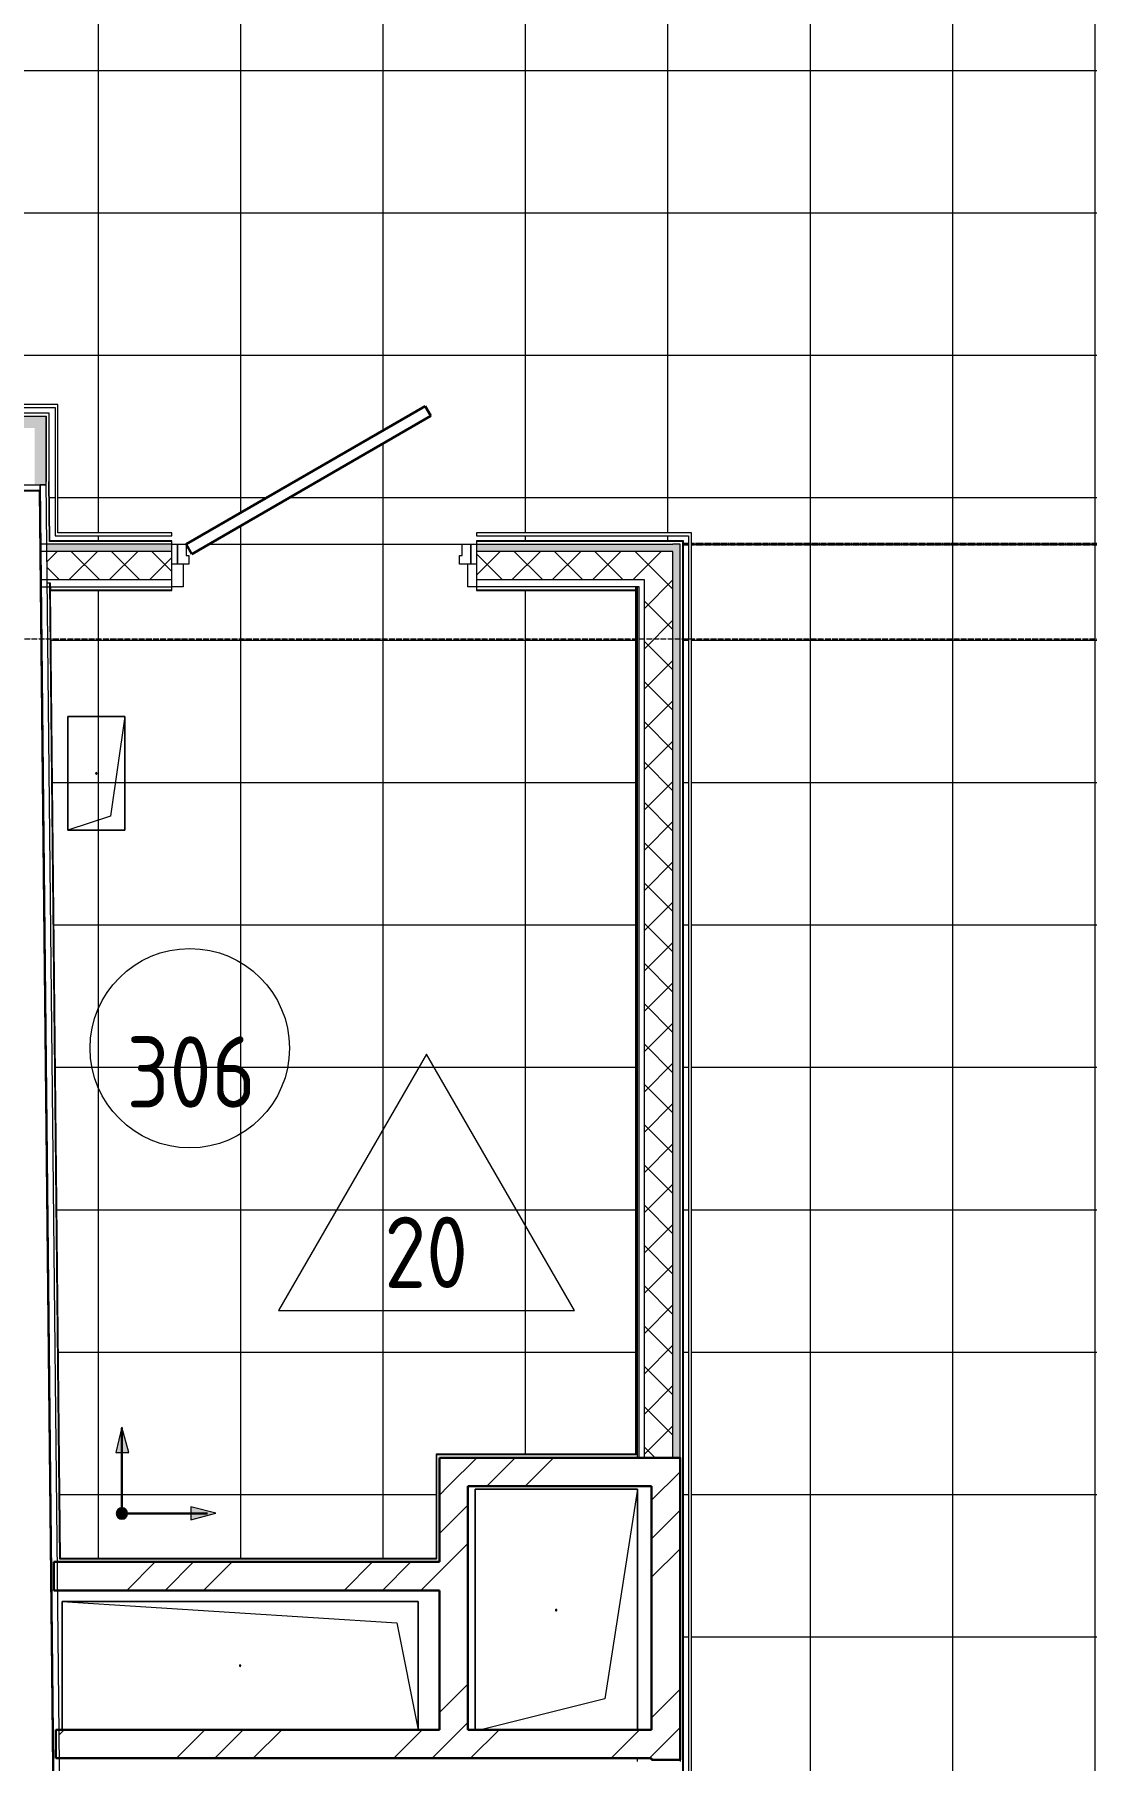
# Model space of a CAD drawing. Header units: millimetres. Extents: x -11798 to 72626, y -32713 to 44110.
# Drawn here: x 41898 to 45592, y 4357 to 10417 of the extents above; entities that cross this region are included whole.
import ezdxf

# ---------------------------------------------------------------- set-up
doc = ezdxf.new("R2010")
doc.units = ezdxf.units.MM
doc.linetypes.add('ADSK_Линия сетки', pattern=[25, 20, -2.5, 0, -2.5])
doc.linetypes.add('ADSK_Штриховая_ш3 п1_5', pattern=[4.5, 3, -1.5])
for name, color, linetype, lineweight in [('Двери', 7, 'Continuous', 9), ('Марки', 7, 'Continuous', 20), ('Марки помещений', 7, 'Continuous', 20), ('Обобщенные модели', 7, 'Continuous', 18), ('Оси', 7, 'Continuous', 9), ('Перекрытие', 7, 'Continuous', 18), ('Перекрытие штриховка', 7, 'Continuous', 18), ('Стены внутренние', 7, 'Continuous', 18), ('Стены несущие', 7, 'Continuous', 30), ('Стены отделка', 7, 'Continuous', 30), ('Стены штриховка', 7, 'Continuous', 9), ('Узлы', 7, 'Continuous', 18)]:
    doc.layers.add(name, color=color, linetype=linetype, lineweight=lineweight)
doc.layers.add('Линии', color=7, linetype='Continuous', lineweight=9, true_color=0x00a600)
doc.layers.add('Линии разделители', color=4, linetype='ADSK_Штриховая_ш3 п1_5', lineweight=40, true_color=0x00ffff)
doc.styles.add('GOST Common_2', font='GOST_Common.ttf', dxfattribs={"width": 0.9, "height": 250})
pattern_1 = [(45, (0, 0), (-70.71068, 70.71068), []), (135, (0, 0), (-70.71068, -70.71068), [])]
pattern_2 = [(45, (0, 0), (-381.661, 381.661), []), (45, (134.94, 0), (0, 763.322), []), (45, (-134.94, 0), (0, 763.322), [])]

# ---------------------------------------------------------------- blocks, each defined once
blk = doc.blocks.new('AC_Дверь_Однопольная_Стальная - 1000х2100Н Д35п-металлическая-7230609-План полов 3-го этажа')
at = {"layer": 'Двери', "lineweight": 30}
for p, q in [((-485, 75), (355, 560)), ((355, 560), (375, 525.4)), ((375, 525.4), (-465, 40.4)), ((-465, 40.4), (-485, 75))]:
    blk.add_line(p, q, dxfattribs=at)
at = {"layer": 'Двери'}
for p, q in [((-535, 75), (-515, 75)), ((-535, 5), (-535, 75)), ((-515, 75), (-485, 75)), ((-515, 5), (-515, 75)), ((-515, 75), (-515, 5)), ((-485, 75), (-485, 35)), ((485, 75), (515, 75)), ((485, 35), (485, 75)), ((515, 75), (515, 5)), ((515, 75), (535, 75)), ((515, 5), (515, 75)), ((535, 75), (535, 5)), ((-515, 5), (-535, 5)), ((-475, 5), (-515, 5)), ((-485, 35), (-475, 35)), ((-475, 35), (-475, 5)), ((475, 35), (485, 35)), ((475, 5), (475, 35)), ((515, 5), (475, 5)), ((535, 5), (515, 5))]:
    blk.add_line(p, q, dxfattribs=at)
blk = doc.blocks.new('GM_Отверстие прямоугольное _в плите_ - Отверстие-3479543-План полов 3-го этажа')
at = {"layer": 'Обобщенные модели'}
for p, q in [((-100, -200), (-100, 200)), ((-100, 200), (100, 200)), ((100, 200), (-100, 200)), ((-100, 200), (-100, -200)), ((-50, 150), (100, 200)), ((100, 200), (100, -200)), ((100, -200), (100, 200)), ((-100, -200), (-50, 150)), ((100, -200), (-100, -200)), ((-100, -200), (100, -200))]:
    blk.add_line(p, q, dxfattribs=at)
for start, end in [(360, 180), (180, 360), (60, 165), (300, 360), (195, 270)]:
    blk.add_arc((0, 0), 2.5, start, end, dxfattribs=at)
blk = doc.blocks.new('GM_Отверстие прямоугольное _в плите_ - Отверстие-7245768-План полов 3-го этажа')
at = {"layer": 'Обобщенные модели'}
for p, q in [((-285, -425), (-285, 420)), ((-285, 420), (-285, -425)), ((-171, 311), (265, 420)), ((285, 420), (285, -425)), ((285, -425), (285, 420)), ((-285, -425), (-171, 311)), ((285, -425), (-285, -425)), ((-285, -425), (285, -425))]:
    blk.add_line(p, q, dxfattribs=at)
for start, end in [(360, 180), (180, 360), (60, 165), (300, 360), (195, 270)]:
    blk.add_arc((0, 0), 2.5, start, end, dxfattribs=at)
blk = doc.blocks.new('GM_Отверстие прямоугольное _в плите_ - Отверстие-V58-План полов 3-го этажа')
at = {"layer": 'Обобщенные модели'}
for p, q in [((-285, -425), (-285, 420)), ((-285, 420), (-285, -425)), ((-171, 311), (265, 420)), ((285, 420), (285, -425)), ((285, -425), (285, 420)), ((-285, -425), (-171, 311)), ((285, -425), (-285, -425)), ((-285, -425), (285, -425))]:
    blk.add_line(p, q, dxfattribs=at)
for start, end in [(360, 180), (180, 360), (60, 165), (300, 360), (195, 270)]:
    blk.add_arc((0, 0), 2.5, start, end, dxfattribs=at)
blk = doc.blocks.new('GM_Отверстие прямоугольное _в плите_ - Отверстие-7259121-План полов 3-го этажа')
at = {"layer": 'Обобщенные модели'}
for p, q in [((-225, -625), (-225, 625)), ((-225, 625), (225, 625)), ((225, 625), (-225, 625)), ((-225, 625), (-225, -625)), ((-150, 550), (225, 625)), ((-225, -625), (-150, 550)), ((225, -625), (-225, -625)), ((-225, -625), (225, -625))]:
    blk.add_line(p, q, dxfattribs=at)
for start, end in [(360, 180), (180, 360), (60, 165), (300, 360), (195, 270)]:
    blk.add_arc((0, 0), 2.5, start, end, dxfattribs=at)
blk = doc.blocks.new('ADSK_Марка_Помещение_ОдноЗначение - Номер-159740-План полов 3-го этажа')
at = {"layer": 'Марки помещений'}
blk.add_circle((0, 0), 3.5, dxfattribs=at)
blk = doc.blocks.new('ADSK_Марка_ПерекрытиеПол - Экземпляр_Отделка пола-158379-План полов 3-го этажа')
at = {"layer": 'Марки', "color": 1, "true_color": 0xff0000}
for p, q in [((0, 9), (-5.196, 0)), ((5.196, 0), (0, 9)), ((-5.196, 0), (5.196, 0))]:
    blk.add_line(p, q, dxfattribs=at)

msp = doc.modelspace()

# ---------------------------------------------------------------- hatches: boundary and pattern name
at = {"layer": 'Перекрытие штриховка', "lineweight": 9, "true_color": 0x787878}
h = msp.add_hatch(dxfattribs=at)
h.set_pattern_fill('FP_17', color=8, style=0, pattern_type=2)
h.set_pattern_definition([(0, (2622.2, 40290.47), (0, 500), []), (90, (2622.2, 40290.47), (-500, 3e-14), [])])
h.paths.add_polyline_path([(47099.468, 8834.229), (47100.384, 8833.912), (47100.212, 8834.45)])
h.paths.add_polyline_path([(49007.096, 9646.429), (49007.096, 9644.429), (49009.096, 9644.429)])
h.paths.add_polyline_path([(21623.376, 12456.238), (21623.376, 12458.238), (21621.376, 12458.238), (21622.915, 12456.7)])
h.paths.add_polyline_path([(21611.376, 12379.027), (21611.376, 12468.238), (21604.376, 12468.238), (21604.376, 12379.027)])
h.paths.add_polyline_path([(44177, 8627.057), (44195, 8627.057), (44195, 8657.057), (43450, 8657.057), (43450, 8667.057), (44205, 8667.057), (44205, 8627.057), (47090.5, 8627.057), (47091.181, 8818.398), (47096.106, 8831.965), (47105.141, 8837.166), (47106.31, 8837.479), (47108.821, 8838.683), (47148.503, 8839.444), (47148.503, 8849.468), (47161.494, 8849.468), (47161.494, 8839.444), (47379.5, 8838.716), (47383.5, 8837.872), (47383.5, 8984.398), (47405.5, 8984.398), (47405.5, 9634.429), (47400.5, 9634.429), (47400.5, 9646.429), (48979.096, 9646.429), (48979.096, 9661.937), (48989.096, 9661.937), (48989.096, 9646.429), (49007.096, 9646.464), (49007.096, 9661.937), (49019.096, 9661.937), (49019.096, 9771.578), (48567.096, 10554.465), (48574.89, 10558.965), (48569.89, 10567.625), (48614.924, 10593.625), (48609.924, 10602.285), (48617.718, 10606.785), (49019.096, 9911.578), (49019.096, 10812.296), (48937.718, 10671.344), (48929.924, 10675.844), (48924.924, 10667.184), (48879.89, 10693.184), (48874.89, 10684.524), (48867.096, 10689.024), (49019.096, 10952.296), (49019.096, 11061.937), (49007.096, 11061.937), (49007.096, 12221.937), (48989.096, 12221.818), (48989.096, 11061.937), (48979.096, 11061.937), (48979.096, 12221.937), (48125.081, 12221.937), (48120.997, 12661.937), (46504.055, 12661.937), (46504.055, 12141.937), (44658.5, 12141.937), (44658.5, 12151.937), (46494.055, 12151.937), (46494.055, 12661.937), (46476.055, 12661.937), (46476.055, 12171.937), (46474.055, 12171.937), (46474.055, 12169.937), (44658.5, 12169.937), (44658.5, 12201.937), (42958.5, 12201.937), (42958.5, 12169.937), (41915, 12169.937), (41915.792, 12151.937), (42958.5, 12151.937), (42958.5, 12141.937), (41915, 12141.937), (41915, 12005.617), (41425, 12005.617), (41425, 12136.937), (39855, 12136.937), (39855, 12146.937), (41438, 12146.937), (41438, 12149.937), (39855, 12150.076), (39855, 12201.937), (38986.321, 12201.937), (39675.784, 11803.687), (39672.636, 11798.187), (39682.575, 11792.448), (39669.075, 11769.066), (39679.034, 11763.316), (39675.784, 11757.687), (38906.321, 12201.937), (38825, 12201.937), (38825, 12149.937), (37896.376, 12150.076), (37896.354, 12151.937), (37894.354, 12151.937), (37888.857, 12618.597), (33349.944, 12630.546), (33349.944, 12524.238), (35102.334, 12524.238), (35102.334, 12512.238), (33349.944, 12512.238), (33349.944, 12458.238), (33347.944, 12458.238), (33347.944, 12456.238), (32352.94, 12456.238), (32352.94, 12458.238), (32350.94, 12458.605), (32350.94, 12512.238), (27699.95, 12512.238), (27699.95, 12458.238), (27697.95, 12458.238), (27697.95, 12456.238), (26667.973, 12456.238), (26667.973, 12458.238), (26665.973, 12458.262), (26665.973, 12512.238), (22074.983, 12512.238), (22074.983, 12458.238), (22072.983, 12458.238), (22072.983, 12456.238), (21636.376, 12456.238), (21636.376, 12379.027), (21626.376, 12379.027), (21626.376, 12456.238), (21623.376, 12456.238), (21623.376, 12379.027), (21611.376, 12379.027), (21611.376, 12329.027), (21571.376, 12329.027), (21571.376, 11694.027), (21611.376, 11694.027), (21611.376, 11644.027), (21511.376, 11644.027), (21511.376, 9774.027), (21611.376, 9774.027), (21611.376, 9724.027), (21571.376, 9724.027), (21571.376, 8829.027), (21611.376, 8829.027), (21611.376, 8818.238), (25324, 8818.238), (25324, 8808.238), (21611.376, 8808.238), (21611.376, 8790.238), (25324, 8790.238), (25324, 8758.238), (25409.392, 8758.238), (25406.794, 8762.738), (26216.528, 9230.238), (26221.028, 9222.444), (26230.251, 9226.47), (26255.688, 9182.411), (26264.348, 9187.411), (26268.848, 9179.616), (25539, 8758.238), (26509, 8758.238), (26333.408, 8859.616), (26337.908, 8867.411), (26329.248, 8872.411), (26355.248, 8917.444), (26346.587, 8922.444), (26351.087, 8930.238), (26641.206, 8762.738), (26638.608, 8758.238), (26724, 8758.238), (26724, 8790.238), (33794, 8790.238), (33794, 8778.238), (33744, 8778.238), (33744, 8758.238), (33829.392, 8758.238), (33826.794, 8762.738), (34723.131, 9280.238), (34727.631, 9272.444), (34736.853, 9276.47), (34762.291, 9232.411), (34770.951, 9237.411), (34775.451, 9229.616), (33959, 8758.238), (35129, 8758.238), (34866.805, 8909.616), (34871.305, 8917.411), (34862.645, 8922.411), (34888.645, 8967.444), (34879.985, 8972.444), (34884.485, 8980.238), (35261.206, 8762.738), (35258.608, 8758.238), (35344, 8758.238), (35344, 8778.238), (35294, 8778.238), (35294, 8790.238), (40024.13, 8790.238), (40023.519, 8808.238), (35294, 8808.238), (35294, 8818.238), (40024.13, 8818.238), (40024.13, 9117.345), (41980.008, 9117.345), (41980.008, 8667.057), (42380, 8667.057), (42380, 8657.057), (41970.008, 8657.057), (41970.008, 9107.345), (40034.13, 9107.345), (40034.13, 8818.238), (40054.13, 8818.238), (40054.13, 9087.345), (41950.008, 9087.345), (41950.952, 8756.13), (41952.158, 8639.057), (42380, 8638.468), (42380, 8627.057), (42430, 8627.057), (43270.045, 9112.057), (43290.045, 9077.416), (42510, 8627.057), (43450, 8627.057), (43450, 8639.057), (44174.999, 8639.057), (44175, 8637.057), (44177, 8637.057)])
h.paths.add_polyline_path([(47411.5, 8627.057), (47422.5, 8627.057), (47422.5, 9634.429), (47417.5, 9633.441), (47417.5, 8984.398), (47411.5, 8984.398), (47411.5, 8632.738)])
h.paths.add_polyline_path([(41919.032, 8627.057), (41920.268, 8628.195), (41918.13, 8815.723), (41917.061, 8815.723), (41918.13, 8713.358)])
h.paths.add_polyline_path([(41950.178, 8637.057), (41952.158, 8639.057), (41950.158, 8639.057)])
h.paths.add_polyline_path([(35248.046, 8758.238), (35251, 8758.238), (35248.046, 8759.944), (35247.061, 8758.238)])
h.paths.add_polyline_path([(33837, 8758.238), (33840.939, 8758.238), (33839.954, 8759.944)])
h.paths.add_polyline_path([(26628.046, 8758.238), (26631, 8758.238), (26628.046, 8759.944), (26627.061, 8758.238)])
h.paths.add_polyline_path([(25420.939, 8758.238), (25419.954, 8759.944), (25417, 8758.238), (25419.954, 8758.238)])
h.paths.add_polyline_path([(40054.13, 8790.238), (40054.13, 8808.238), (40034.13, 8808.238), (40034.539, 8790.238)])
h.paths.add_polyline_path([(33100, 8808.238), (26724, 8808.238), (26724, 8818.238), (33794, 8818.238), (33794, 8808.238), (33110, 8808.238)])
h.paths.add_polyline_path([(47108.5, 8818.898), (47107.352, 8820.116), (47108.021, 8819.018)])
h.paths.add_polyline_path([(47382.5, 8818.904), (47383.5, 8819.779), (47382.5, 8819.105)])
h.paths.add_polyline_path([(41938.008, 8835.928), (41938.126, 8836.215), (41938.008, 8836.215)])
h.paths.add_polyline_path([(41938.008, 9075.345), (41940.008, 9077.345), (41938.008, 9077.345)])
h.paths.add_polyline_path([(40066.13, 9075.345), (40066.13, 9077.345), (40064.141, 9077.334)])
h.paths.add_polyline_path([(48429.025, 9674.429), (47402.5, 9674.429), (47403.443, 9684.429), (48979.096, 9684.429), (48979.096, 9674.429), (48607.096, 9674.429)])
h.paths.add_polyline_path([(41902, 12169.937), (41902, 12171.937), (41900, 12171.937), (41901.538, 12170.398)])
h.paths.add_polyline_path([(41850.751, 12015.617), (41905, 12015.617), (41905, 12169.937), (41902, 12169.937), (41902, 12020.617), (41900, 12020.617), (41900, 12018.617), (41440, 12018.617), (41440, 12020.617), (41438, 12020.617), (41438, 12136.937), (41435, 12136.937), (41435, 12015.617), (41850, 12015.617)])
h.paths.add_polyline_path([(37989.601, 12136.937), (37881.53, 12136.937), (37875.951, 12610.559), (37885.951, 12610.559), (37891.531, 12146.937), (38825, 12146.937), (38825, 12136.937), (38053.06, 12136.937)])
h.paths.add_polyline_path([(41438, 12149.937), (41440, 12150.076), (41440, 12151.937), (41438.139, 12150.076)])
h.paths.add_polyline_path([(48181.489, 12231.937), (49007.096, 12231.937), (49007.096, 12249.937), (48154.853, 12249.937), (48154.755, 12251.937), (48152.837, 12251.941), (48149.243, 12661.937), (48131.487, 12661.937), (48135.081, 12231.937), (48180.73, 12231.937)])
h.paths.add_polyline_path([(49007.096, 12249.937), (49009.096, 12249.937), (49009.096, 12251.937)])
h.paths.add_polyline_path([(32350.94, 12524.238), (32350.94, 12633.176), (27699.95, 12645.42), (27699.95, 12524.238), (32263.874, 12524.238)])
h.paths.add_polyline_path([(22074.983, 12524.238), (26665.973, 12524.238), (26665.973, 12648.142), (22074.983, 12660.229), (22074.983, 12632.228)])
h.paths.add_polyline_path([(37890.833, 12618.591), (37890.857, 12618.597), (37890.807, 12620.565), (37888.857, 12618.597)])
h = msp.add_hatch(dxfattribs=at)
h.set_pattern_fill('FP_53', color=8, style=0, pattern_type=2)
h.set_pattern_definition([(270, (1622.2, 37290.47), (500, 3e-14), []), (0, (1622.2, 37290.47), (0, 500), [])])
h.paths.add_polyline_path([(41956.375, 5053.97), (41957.078, 5054.159), (41921.825, 8477.057), (41920.6, 8477.057), (41956.27, 5063.97)])
h.paths.add_polyline_path([(41987.082, 5063.97), (41988.979, 5063.97), (41988.958, 5065.97), (41986.979, 5063.97)])
h.paths.add_polyline_path([(43308, 5065.97), (43308, 5430), (43310, 5430), (43310, 5432), (44009, 5432), (44009, 8465.057), (43450, 8465.057), (43450, 8477.057), (43420, 8477.057), (43420, 8557.057), (43390, 8557.057), (43390, 8587.057), (43400, 8587.057), (43400, 8627.057), (42510, 8627.057), (42450, 8592.416), (42430, 8627.057), (42430, 8587.057), (42440, 8587.057), (42440, 8557.057), (42420, 8557.057), (42420, 8477.057), (42380, 8477.057), (42380, 8465.057), (41953.95, 8465.057), (41989.082, 5065.97), (43297.095, 5065.97)])
h.paths.add_polyline_path([(43310, 5063.97), (43310, 5065.97), (43308.406, 5065.564)])
h.paths.add_polyline_path([(44011, 5430), (44009, 5432), (44009, 5430)])
h.paths.add_polyline_path([(42113.75, 7820.575), (42112.959, 7822.74), (42114.353, 7825.155), (42117.5, 7822.74), (42116.379, 7822.093)])
h = msp.add_hatch(dxfattribs=at)
h.set_pattern_fill('FP_18', color=8, style=0, pattern_type=2)
h.set_pattern_definition([(270, (2622.2, 35790.47), (500, 3e-14), []), (0, (2622.2, 35790.47), (0, 500), [])])
h.paths.add_polyline_path([(48764.113, 366.357), (48762.105, 367.461), (48762.189, 366.371)])
h.paths.add_polyline_path([(48762.098, 368.371), (48752.133, 1669.311), (48622.038, 1669.311), (48622.038, 1671.311), (48620.038, 1671.311), (48620.038, 2636.263), (48622.038, 2636.263), (48622.043, 2638.263), (48744.87, 2638.263), (48724.183, 5364.041), (48594.037, 5364.041), (48594.037, 5366.041), (48592.037, 5366.041), (48592.037, 6336.157), (48594.037, 6336.157), (48594.037, 6338.157), (48716.79, 6338.157), (48710.23, 7192.5), (48692.305, 7192.5), (48698.653, 6346.157), (48584.037, 6346.157), (48584.113, 5356.041), (48706.243, 5356.041), (48726.733, 2646.263), (48612.038, 2646.263), (48612.038, 1661.311), (48734.285, 1661.311), (48744.112, 368.499), (48760.795, 368.381)])
h.paths.add_polyline_path([(48734.096, 368.569), (48733.883, 386.571), (48637.53, 386.571), (48637.687, 369.251), (48733.959, 368.57)])
h.paths.add_polyline_path([(44167.085, 368.837), (44166.901, 388.839), (44165, 388.852), (44165, 368.851)])
h.paths.add_polyline_path([(48625.667, 369.335), (48625.523, 387.337), (44177, 418.768), (44177, 400.768), (48615.387, 369.408)])
h.paths.add_polyline_path([(48733.883, 396.572), (48724.284, 1651.311), (48627.387, 1651.311), (48637.687, 397.251), (48730.796, 396.593)])
h.paths.add_polyline_path([(47095.669, 8538.365), (47096.588, 8539.655), (47095.06, 8540.41), (47095.506, 8538.914)])
h.paths.add_polyline_path([(48625.443, 397.338), (48615.387, 1651.311), (48602.038, 1651.311), (48602.038, 2656.263), (48607.328, 2656.263), (48585.757, 5346.041), (48574.037, 5346.041), (48574.037, 6337.271), (48568.969, 6337.271), (48568.969, 7192.5), (47414, 7192.5), (47414, 7202.5), (47387.5, 7202.5), (47387.5, 7214.5), (47372.5, 7214.5), (47372.5, 8529.398), (47111.5, 8530.079), (47097.247, 8536.021), (47092.419, 8542.494), (47092.419, 8545.208), (47091.218, 8547.398), (47090.5, 8627.057), (44205, 8627.057), (44205, 3425), (44195, 3425), (44195, 8627.057), (44177, 8627.057), (44177, 3425), (44165, 3425), (44165, 2625), (44545.359, 3283.801), (44580, 3263.801), (44165, 2545), (44165, 2495), (44177, 2495), (44177, 1885), (44165, 1885), (44165, 1085), (44545.359, 1743.801), (44580, 1723.801), (44165, 1005), (44165, 955), (44177, 955), (44177, 428.768), (44195, 428.782), (44195, 955), (44205, 955), (44205, 428.57), (48615.387, 397.409)])
h.paths.add_polyline_path([(44175, 398.782), (44177, 400.768), (44175, 400.768), (44175, 398.853)])
h.paths.add_polyline_path([(44195, 1885), (44195, 2495), (44205, 2495), (44205, 1885)])
h.paths.add_polyline_path([(48681.606, 2656.263), (48716.733, 2656.263), (48696.319, 5346.041), (48597.758, 5346.041), (48620.038, 2656.263), (48633.392, 2656.263)])
h.paths.add_polyline_path([(48580.969, 6356.157), (48688.652, 6356.157), (48682.305, 7192.5), (48580.969, 7192.5), (48580.969, 6626.975)])
h.paths.add_polyline_path([(47106.017, 8547.398), (47108.5, 8548.032), (47107.368, 8549.604), (47107.061, 8548.394), (47106.433, 8547.794)])
at = {"layer": 'Стены внутренние'}
for points in [[(41476.756, 9035.345), (41898.008, 9035.345), (41898.008, 9075.345), (40066.13, 9075.345), (40066.13, 9035.345), (41356.771, 9035.345)], [(41918.13, 8835.723), (41938.008, 8836.215), (41938.008, 9075.345), (41898.008, 9075.345), (41898.008, 8835.723), (41917.061, 8835.723)], [(44165, 5422.057), (44165, 8627.057), (44140, 8627.057), (44140, 5422.057)]]:
    msp.add_hatch(color=256, dxfattribs=at).paths.add_polyline_path(points)
h = msp.add_hatch(color=256, dxfattribs=at)
h.paths.add_polyline_path([(44040, 8602.057), (44140, 8602.057), (44139.803, 8627.057), (43450, 8627.057), (43450, 8602.057), (44015, 8602.057)])
h.paths.add_polyline_path([(41919.294, 8602.057), (41920.537, 8602.057), (41920.28, 8627.057), (41919.032, 8627.057), (41919.291, 8602.361)])
h.paths.add_polyline_path([(41940.538, 8602.057), (42380, 8602.057), (42380, 8627.057), (41940.281, 8627.057)])
at = {"layer": 'Стены внутренние', "lineweight": 9, "true_color": 0x0000ff}
h = msp.add_hatch(dxfattribs=at)
h.set_pattern_fill('FP_2', color=5, style=0, pattern_type=2)
h.set_pattern_definition(pattern_1)
h.paths.add_polyline_path([(44040, 8502.057), (44039, 8602.057), (43450, 8602.057), (43450, 8502.057), (44015, 8502.057)])
h.paths.add_polyline_path([(41984.131, 8502.057), (42380, 8502.057), (42380, 8602.057), (41940.538, 8602.057), (41941.692, 8502.057), (41953.591, 8502.057)])
h.paths.add_polyline_path([(41920.339, 8502.057), (41921.561, 8502.606), (41920.537, 8602.057), (41919.294, 8602.057), (41920.336, 8502.34)])
h = msp.add_hatch(dxfattribs=at)
h.set_pattern_fill('FP_2', color=5, style=0, pattern_type=2)
h.set_pattern_definition(pattern_1)
h.paths.add_polyline_path([(44140, 5422.057), (44140, 8602.057), (44040, 8602.057), (44040, 5422.057)])
at = {"layer": 'Стены внутренние', "lineweight": 9}
h = msp.add_hatch(dxfattribs=at)
h.set_pattern_fill('FP_1', color=256, style=0, pattern_type=2)
h.set_pattern_definition(pattern_2)
h.paths.add_polyline_path([(44065, 5320), (44065, 5420), (43320, 5420), (43320, 5320), (44015, 5320)])
h = msp.add_hatch(dxfattribs=at)
h.set_pattern_fill('FP_1', color=256, style=0, pattern_type=2)
h.set_pattern_definition(pattern_2)
h.paths.add_polyline_path([(44103.7, 4359), (44165, 4359), (44164.994, 5420), (44065, 5420), (44065, 4359)])
h = msp.add_hatch(dxfattribs=at)
h.set_pattern_fill('FP_1', color=256, style=0, pattern_type=2)
h.set_pattern_definition(pattern_2)
h.paths.add_polyline_path([(43377.415, 4465), (43420, 4465), (43420, 5320), (43320, 5320), (43320, 4465)])
h = msp.add_hatch(dxfattribs=at)
h.set_pattern_fill('FP_1', color=256, style=0, pattern_type=2)
h.set_pattern_definition(pattern_2)
h.paths.add_polyline_path([(42367.093, 4953.97), (43320, 4953.97), (43320, 5053.97), (41977.081, 5053.97), (41978.111, 4953.97), (42024.971, 4953.97)])
h = msp.add_hatch(dxfattribs=at)
h.set_pattern_fill('FP_1', color=256, style=0, pattern_type=2)
h.set_pattern_definition(pattern_2)
h.paths.add_polyline_path([(44065, 4365), (44065, 4465), (41983.147, 4465), (41984.177, 4365), (44015, 4365)])
at = {"layer": 'Узлы', "true_color": 0xff0000}
for points in [[(42195.074, 5438.621), (42228.699, 5438.621), (42205.074, 5526.792), (42183.091, 5438.621), (42187.754, 5438.621)], [(42205.074, 5203.97), (42210.251, 5204.652), (42215.074, 5206.65), (42219.216, 5209.828), (42222.395, 5213.97), (42224.393, 5218.794), (42225.074, 5223.97), (42224.393, 5229.147), (42222.395, 5233.97), (42219.216, 5238.112), (42215.074, 5241.291), (42210.251, 5243.289), (42205.074, 5243.97), (42199.898, 5243.289), (42195.074, 5241.291), (42190.932, 5238.112), (42187.754, 5233.97), (42185.756, 5229.147), (42185.074, 5223.97), (42185.756, 5218.794), (42187.754, 5213.97), (42190.932, 5209.828), (42195.074, 5206.65), (42199.898, 5204.652)], [(42447.119, 5201.584), (42535.289, 5225.21), (42447.119, 5247.193)]]:
    msp.add_hatch(color=1, dxfattribs=at).paths.add_polyline_path(points)

# ---------------------------------------------------------------- linework, layer by layer
at = {"layer": 'Линии', "color": 1, "lineweight": 18, "true_color": 0xff0000}
for p, q in [((42205.074, 5526.792), (42183.091, 5438.621)), ((42228.699, 5438.621), (42205.074, 5526.792)), ((42183.091, 5438.621), (42228.699, 5438.621)), ((42535.289, 5225.21), (42447.119, 5247.193)), ((42447.119, 5247.193), (42447.119, 5201.584)), ((42447.119, 5201.584), (42535.289, 5225.21))]:
    msp.add_line(p, q, dxfattribs=at)
at = {"layer": 'Линии', "color": 1, "lineweight": 30, "true_color": 0xff0000}
for q in [(42205.074, 5523.97), (42505.074, 5223.97)]:
    msp.add_line((42205.074, 5223.97), q, dxfattribs=at)
at = {"layer": 'Линии', "color": 1, "lineweight": 18, "true_color": 0xff0000}
for start, end in [(0, 180), (180, 360)]:
    msp.add_arc((42205.074, 5223.97), 20, start, end, dxfattribs=at)
at = {"layer": 'Линии разделители', "color": 7}
for p, q in [((44195.057, 8627.057), (44177, 8627.057)), ((47090.5, 8627.057), (44205, 8627.057))]:
    msp.add_line(p, q, dxfattribs=at)
at = {"layer": 'Оси', "linetype": 'ADSK_Линия сетки'}
msp.add_line((-10997.814, 8295), (56004.853, 8295), dxfattribs=at)
at = {"layer": 'Перекрытие'}
for p, q in [((42510, 8627.057), (43400, 8627.057)), ((44177, 8627.057), (44195.057, 8627.057)), ((44205, 8627.057), (47090.5, 8627.057)), ((42420, 8557.057), (42420, 8477.057)), ((43420, 8477.057), (43420, 8557.057)), ((42420, 8477.057), (42380, 8477.057)), ((43450, 8477.057), (43420, 8477.057))]:
    msp.add_line(p, q, dxfattribs=at)
at = {"layer": 'Стены несущие'}
for p, q in [((41917.061, 8815.729), (41477.085, 8811.131)), ((41984.131, 2398.174), (41917.061, 8815.729)), ((44165, 5420), (43320, 5420)), ((43320, 5420), (43320, 5053.97)), ((44165, 4359), (44165, 5420)), ((43420, 5320), (44065, 5320)), ((43420, 4465), (43420, 5320)), ((44065, 5320), (44065, 4465)), ((43320, 5053.97), (41966.257, 5053.97)), ((41966.257, 5053.97), (41966.257, 4953.97)), ((41966.257, 4953.97), (43320, 4953.97)), ((43320, 4953.97), (43320, 4465)), ((43320, 4465), (41973.183, 4465)), ((41973.183, 4465), (41973.183, 4365)), ((44065, 4465), (43420, 4465)), ((41973.183, 4365), (44065, 4365)), ((44065, 4365), (44065, 4359)), ((44065, 4359), (44165, 4359))]:
    msp.add_line(p, q, dxfattribs=at)
at = {"layer": 'Стены отделка', "lineweight": 9}
for p, q in [((41980.008, 9117.345), (40024.13, 9117.345)), ((40034.13, 9107.345), (41970.008, 9107.345)), ((41970.008, 9107.345), (41970.008, 8657.057)), ((41980.008, 8667.057), (41980.008, 9117.345)), ((41950.008, 9087.345), (40054.13, 9087.345)), ((41938.008, 9075.345), (40066.13, 9075.345)), ((41938.008, 9075.345), (41938.008, 8835.723)), ((41950.008, 8847.785), (41950.008, 9087.345)), ((41938.008, 8847.723), (42024.971, 404.183)), ((41952.158, 8639.057), (41950.008, 8847.785)), ((41470.932, 8835.723), (41938.008, 8835.723)), ((41470.932, 8815.723), (41918.13, 8815.723)), ((41938.129, 8835.929), (41918.13, 8835.723)), ((41918.13, 8815.723), (41918.13, 8835.723)), ((41918.13, 8835.723), (42004.972, 403.977)), ((42380, 8667.057), (41980.008, 8667.057)), ((42380, 8657.057), (42380, 8667.057)), ((44205, 8667.057), (43450, 8667.057)), ((43450, 8667.057), (43450, 8657.057)), ((44205, 3425), (44205, 8667.057)), ((41940.281, 8627.057), (41919.032, 8627.057)), ((41919.032, 8627.057), (41919.032, 8477.057)), ((42380, 8639.057), (41952.158, 8639.057)), ((41970.008, 8657.057), (42380, 8657.057)), ((42380, 8627.057), (42380, 8639.057)), ((43450, 8657.057), (44195, 8657.057)), ((44175, 8639.057), (43450, 8639.057)), ((43450, 8639.057), (43450, 8627.057)), ((44165, 8627.057), (44140, 8627.057)), ((44177, 3425), (44177, 8637.057)), ((44195, 8657.057), (44195, 3425)), ((42380, 8465.057), (42380, 8557.057)), ((43450, 8557.057), (43450, 8465.057)), ((41953.692, 8490.057), (41941.692, 8490.057)), ((41953.826, 8477.057), (41953.692, 8490.057)), ((41919.032, 8477.057), (41953.826, 8477.057)), ((41988.958, 5065.97), (41953.95, 8465.057)), ((41953.95, 8465.057), (42380, 8465.057)), ((43450, 8465.057), (44015, 8465.057)), ((44009, 8477.057), (44009, 5432)), ((44021, 8477.057), (44015, 8477.057)), ((44015, 5422.057), (44015, 8477.057)), ((44021, 5420), (44021, 8477.057)), ((44009, 5432), (43308, 5432)), ((43308, 5430), (43308, 5065.97)), ((44015, 5422.057), (44165, 5422.057)), ((44165, 5422.057), (44165, 4353)), ((43308, 5065.97), (41988.958, 5065.97)), ((44015, 4353), (44015, 4365))]:
    msp.add_line(p, q, dxfattribs=at)
at = {"layer": 'Стены штриховка'}
for p, q in [((40064.13, 9077.345), (41940.008, 9077.345)), ((41940.008, 8847.733), (41940.008, 9077.345)), ((41940.008, 8847.733), (41938.008, 8847.723)), ((41938.008, 8847.723), (41940.008, 8847.733)), ((41950.008, 8847.785), (41948.008, 8847.774)), ((41948.008, 8847.774), (41950.008, 8847.785)), ((41950.178, 8637.057), (41948.008, 8847.774)), ((42380, 8627.057), (41940.281, 8627.057)), ((42380, 8637.057), (41950.178, 8637.057)), ((44177, 8637.057), (43450, 8637.057)), ((43450, 8627.057), (44140, 8627.057)), ((44165, 5422.057), (44165, 8627.057)), ((44175, 3425), (44175, 8639.057)), ((44177, 8639.057), (44175, 8639.057)), ((44177, 8637.057), (44177, 8639.057)), ((42380, 8602.057), (41919.032, 8602.057)), ((44140, 8602.057), (43450, 8602.057)), ((44140, 5422.057), (44140, 8602.057)), ((42380, 8502.057), (41919.032, 8502.057)), ((41986.979, 5063.97), (41951.692, 8490.057)), ((44040, 8502.057), (43450, 8502.057)), ((44040, 5422.057), (44040, 8502.057)), ((41953.826, 8477.057), (42380, 8477.057)), ((41953.826, 8477.057), (41953.929, 8467.057)), ((41953.929, 8467.057), (42380, 8467.057)), ((44015, 8477.057), (43450, 8477.057)), ((43450, 8467.057), (44015, 8467.057)), ((44011, 8477.057), (44011, 5430)), ((43308, 5432), (43308, 5430)), ((44011, 5430), (43308, 5430)), ((43310, 5432), (43310, 5063.97)), ((43310, 5063.97), (41986.979, 5063.97))]:
    msp.add_line(p, q, dxfattribs=at)

# ---------------------------------------------------------------- block references
at = {"layer": 'Двери', "color": 8, "true_color": 0x7f7f7f}
msp.add_blockref('AC_Дверь_Однопольная_Стальная - 1000х2100Н Д35п-металлическая-7230609-План полов 3-го этажа', (42915, 8552.057), dxfattribs=at)
at = {"layer": 'Марки', "color": 1, "true_color": 0xff0000, "xscale": 99.99999999999993, "yscale": 99.99999999999993, "zscale": 99.99999999999993}
msp.add_blockref('ADSK_Марка_ПерекрытиеПол - Экземпляр_Отделка пола-158379-План полов 3-го этажа', (43274.45, 5936.704), dxfattribs=at)
at = {"layer": 'Марки помещений', "xscale": 99.99999999999993, "yscale": 99.99999999999993, "zscale": 99.99999999999993}
msp.add_blockref('ADSK_Марка_Помещение_ОдноЗначение - Номер-159740-План полов 3-го этажа', (42443.375, 6857.863), dxfattribs=at)
at = {"layer": 'Обобщенные модели'}
for name, p, rotation in [('GM_Отверстие прямоугольное _в плите_ - Отверстие-3479543-План полов 3-го этажа', (42115, 7822.74), 180), ('GM_Отверстие прямоугольное _в плите_ - Отверстие-7245768-План полов 3-го этажа', (43730, 4885), 180), ('GM_Отверстие прямоугольное _в плите_ - Отверстие-V58-План полов 3-го этажа', (43730, 4885), 180), ('GM_Отверстие прямоугольное _в плите_ - Отверстие-7259121-План полов 3-го этажа', (42620, 4690), 269.9999999999992)]:
    msp.add_blockref(name, p, dxfattribs=dict(at, rotation=rotation))

# ---------------------------------------------------------------- texts
at = {"layer": 'Марки', "color": 1, "lineweight": 9, "true_color": 0xff0000, "insert": (43273.418, 6141.13), "char_height": 250, "width": 327.6, "attachment_point": 5, "line_spacing_factor": 1.022766, "style": 'GOST Common_2'}
msp.add_mtext('\\pxqc,t1.44,2.88,4.32,5.76,7.2,8.64,10.08,11.52,12.96,14.4,15.84,17.28,18.72,20.16,21.6,23.04,24.48,25.92,27.36,28.8,30.24,31.68,33.12,34.56,36,37.44,38.88,40.32,41.76,43.2,44.64,46.08;{20}', dxfattribs=at)
at = {"layer": 'Марки помещений', "lineweight": 9, "insert": (42448.318, 6774.281), "char_height": 250, "width": 488.7, "attachment_point": 5, "line_spacing_factor": 1.022766, "style": 'GOST Common_2'}
msp.add_mtext('\\pxqc,t1.8,3.6,5.4,7.2,9,10.8,12.6,14.4,16.2,18,19.8,21.6,23.4,25.2,27,28.8,30.6,32.4,34.2,36,37.8,39.6,41.4,43.2,45,46.8,48.6,50.4,52.2,54,55.8,57.6;{306}', dxfattribs=at)

doc.saveas('drawing.dxf')
